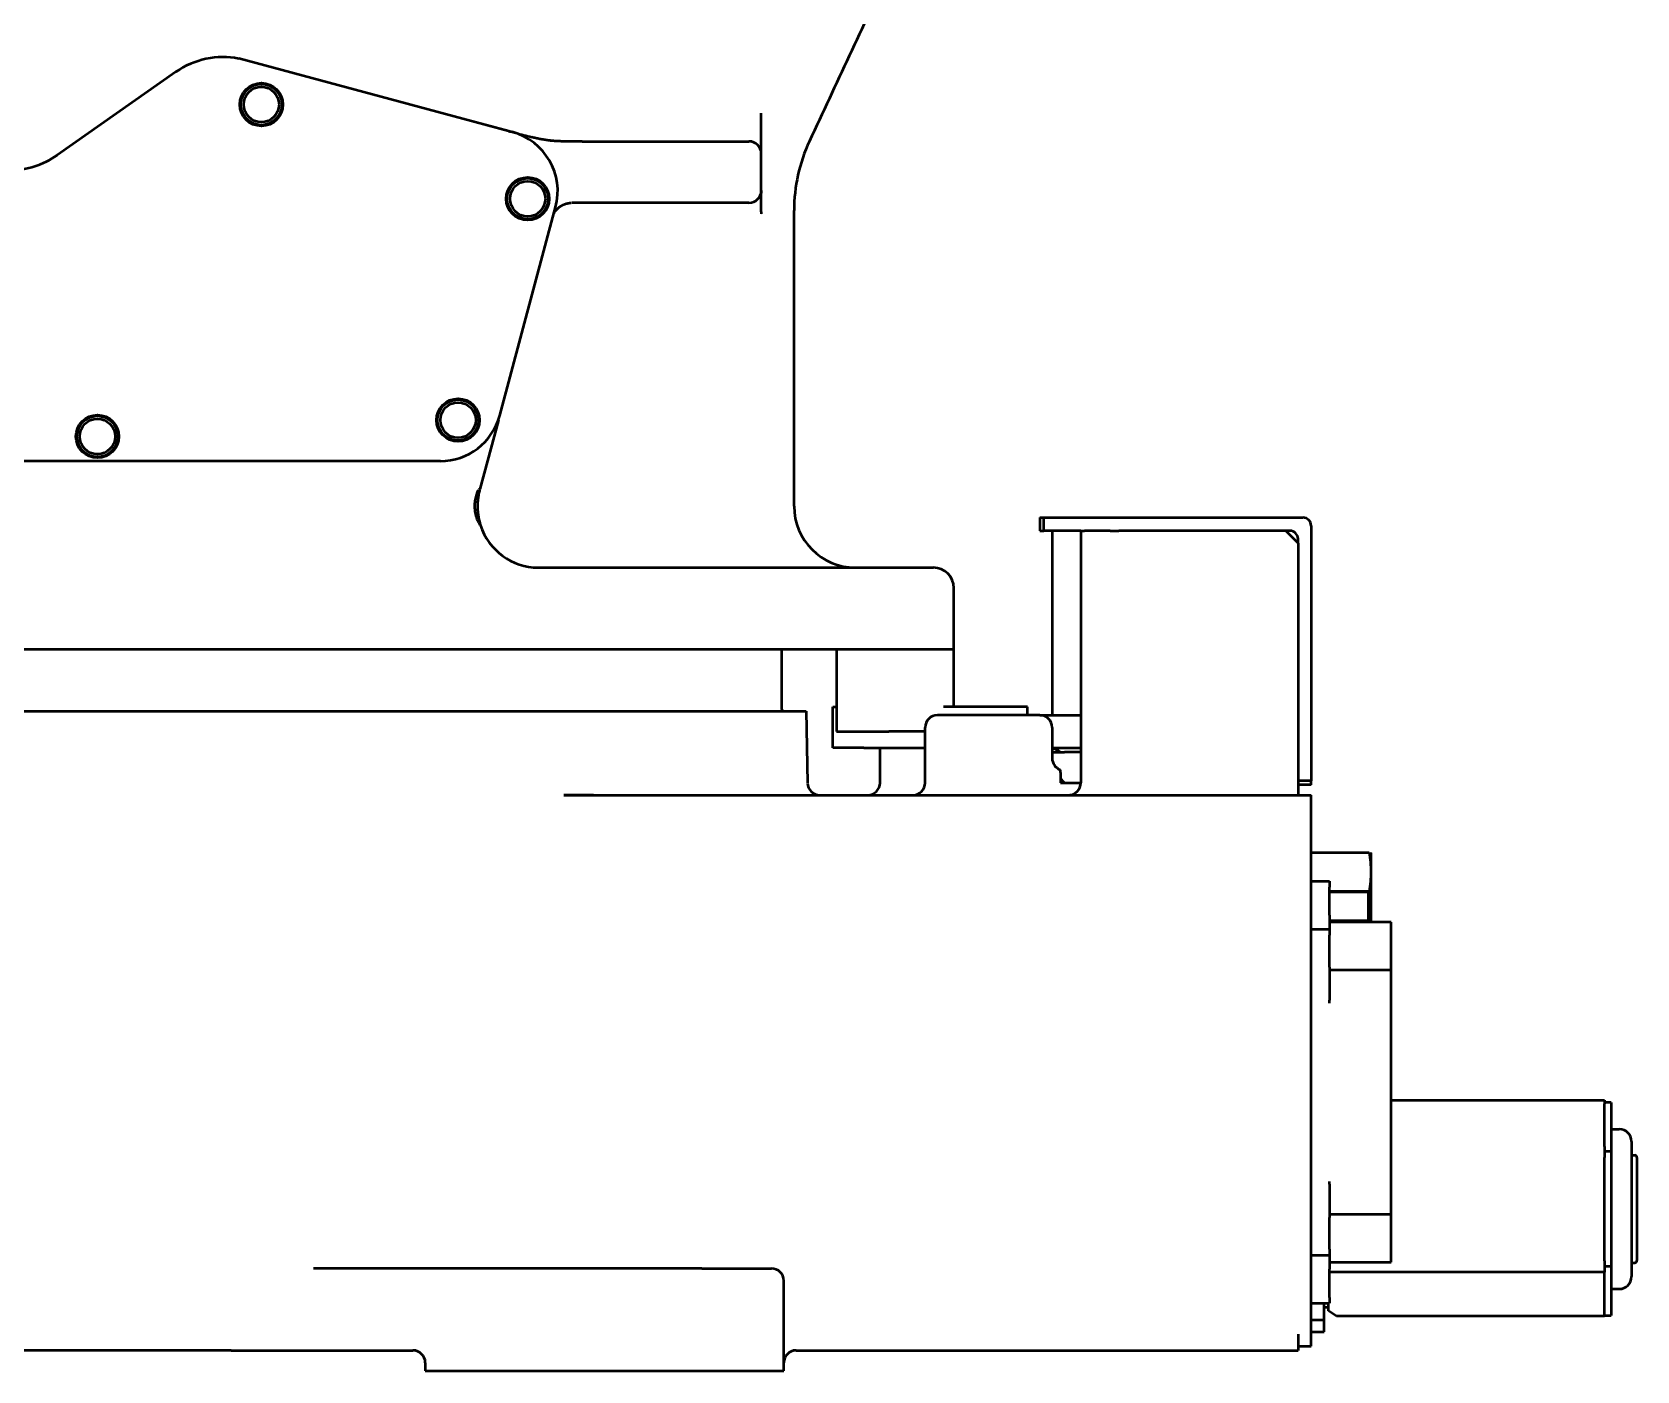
# Model space of a CAD drawing. Header units: millimetres. Extents: x 0 to 8400, y 0 to 5940.
# Drawn here: x 3601.3 to 3993, y 2145.3 to 2471.9 of the extents above; entities that cross this region are included whole.
import ezdxf

# ---------------------------------------------------------------- set-up
doc = ezdxf.new("R2010")
doc.units = ezdxf.units.MM
doc.header["$LTSCALE"] = 20
doc.layers.add('可見 (ISO)', color=7, linetype='Continuous', lineweight=50)

msp = doc.modelspace()

# ---------------------------------------------------------------- linework, layer by layer
at = {"layer": '可見 (ISO)'}
for p, q in [((3706.44, 2450.82), (3651.76, 2465.47)), ((3636.43, 2462.22), (3607.45, 2441.9)), ((3779.28, 2442.28), (3779.28, 2452.16)), ((3717.69, 2447.8), (3706.44, 2450.82)), ((3718.5, 2447.57), (3706.44, 2450.82)), ((3717.69, 2447.79), (3717.69, 2447.8)), ((3735.6, 2445.28), (3731.05, 2445.28)), ((3735.6, 2445.28), (3769.28, 2445.28)), ((3769.28, 2445.28), (3776.28, 2445.28)), ((3791.04, 2445.33), (3791.04, 2445.33)), ((3779.28, 2433.28), (3779.28, 2442.28)), ((3779.28, 2428.07), (3779.28, 2432.61)), ((3715.46, 2378.39), (3729.09, 2429.2)), ((3735.58, 2430.28), (3733.05, 2430.28)), ((3738.2, 2430.28), (3735.58, 2430.28)), ((3769.28, 2430.28), (3738.2, 2430.28)), ((3776.28, 2430.28), (3769.28, 2430.28)), ((3787.28, 2356.28), (3787.28, 2428.4)), ((3715.12, 2377.3), (3710.59, 2360.39)), ((3700.97, 2367.28), (3499.28, 2367.28)), ((3710.28, 2360.28), (3710.56, 2360.28)), ((3710.56, 2360.28), (3710.53, 2360.16)), ((3847.28, 2353.48), (3848.28, 2353.48)), ((3847.28, 2353.48), (3847.28, 2350.28)), ((3847.28, 2350.28), (3848.28, 2350.28)), ((3848.28, 2353.48), (3911.48, 2353.48)), ((3848.28, 2350.28), (3848.28, 2353.48)), ((3857.28, 2350.28), (3848.28, 2350.28)), ((3850.28, 2350.26), (3850.28, 2350.28)), ((3850.28, 2350.26), (3850.28, 2305.28)), ((3857.28, 2350.28), (3857.28, 2288.78)), ((3857.28, 2350.28), (3858.16, 2350.28)), ((3864.4, 2350.28), (3858.16, 2350.28)), ((3864.4, 2350.28), (3866.52, 2350.28)), ((3907.28, 2350.28), (3866.52, 2350.28)), ((3910.28, 2347.28), (3907.28, 2350.28)), ((3908.28, 2350.28), (3907.28, 2350.28)), ((3913.48, 2351.48), (3913.48, 2289.28)), ((3910.28, 2347.28), (3910.28, 2348.28)), ((3910.28, 2347.28), (3910.28, 2288.73)), ((3725.02, 2341.28), (3821.28, 2341.28)), ((3826.28, 2307.28), (3826.28, 2336.28)), ((3826.21, 2321.28), (3439.7, 2321.28)), ((3784.28, 2306.68), (3784.28, 2321.28)), ((3797.64, 2321.28), (3797.64, 2301.28)), ((3826.21, 2321.28), (3826.21, 2307.28)), ((3796.78, 2307.28), (3797.64, 2307.28)), ((3796.78, 2297.28), (3796.78, 2307.28)), ((3844.28, 2307.28), (3823.78, 2307.28)), ((3844.28, 2305.28), (3844.28, 2307.28)), ((3404.28, 2306.28), (3790.28, 2306.28)), ((3790.28, 2306.28), (3790.59, 2288.73)), ((3847.28, 2305.28), (3822.28, 2305.28)), ((3847.28, 2305.28), (3857.28, 2305.28)), ((3797.64, 2301.28), (3810.45, 2301.28)), ((3815.48, 2301.28), (3810.45, 2301.28)), ((3819.28, 2301.28), (3815.48, 2301.28)), ((3819.28, 2288.78), (3819.28, 2302.28)), ((3850.28, 2302.28), (3850.28, 2294.78)), ((3804.28, 2297.28), (3796.78, 2297.28)), ((3804.28, 2297.28), (3819.28, 2297.28)), ((3808.28, 2288.78), (3808.28, 2297.28)), ((3850.28, 2297.28), (3857.28, 2297.28)), ((3850.28, 2296.28), (3853.28, 2296.28)), ((3857.28, 2296.28), (3853.28, 2296.28)), ((3850.28, 2294.78), (3850.28, 2294.78)), ((3852.28, 2291.28), (3852.28, 2291.95)), ((3852.28, 2291.28), (3852.28, 2288.78)), ((3852.28, 2288.78), (3857.28, 2288.78)), ((3913.48, 2289.28), (3910.28, 2289.28)), ((3910.28, 2288.73), (3910.28, 2285.78)), ((3913.48, 2288.28), (3910.28, 2288.28)), ((3913.48, 2288.28), (3913.48, 2289.28)), ((3731.12, 2285.78), (3738.3, 2285.78)), ((3738.3, 2285.78), (3913.48, 2285.78)), ((3913.48, 2282.78), (3913.48, 2285.78)), ((3913.48, 2154.28), (3913.48, 2282.78)), ((3913.48, 2271.78), (3927.66, 2271.78)), ((3928.08, 2271.68), (3928.05, 2271.78)), ((3928.08, 2271.68), (3928.08, 2254.78)), ((3913.48, 2264.78), (3917.98, 2264.78)), ((3917.98, 2264.78), (3917.98, 2263.35)), ((3917.98, 2256.47), (3917.98, 2263.35)), ((3927.66, 2262.28), (3917.98, 2262.28)), ((3917.98, 2262.14), (3927.48, 2262.14)), ((3927.48, 2255.21), (3927.48, 2262.14)), ((3917.98, 2256.47), (3917.98, 2253.03)), ((3927.98, 2256.13), (3927.48, 2256.61)), ((3927.98, 2256.13), (3927.98, 2254.78)), ((3913.48, 2253.03), (3917.98, 2253.03)), ((3917.98, 2255.21), (3927.48, 2255.21)), ((3932.98, 2254.78), (3917.98, 2254.78)), ((3917.98, 2253.03), (3917.98, 2251.6)), ((3927.48, 2254.78), (3927.48, 2255.21)), ((3932.98, 2246.28), (3932.98, 2254.78)), ((3917.98, 2243.81), (3917.98, 2251.6)), ((3932.98, 2243.03), (3932.98, 2246.28)), ((3917.98, 2243.81), (3917.98, 2235.72)), ((3932.98, 2243.03), (3917.98, 2243.03)), ((3932.98, 2235.03), (3932.98, 2243.03)), ((3917.98, 2235.03), (3917.98, 2235.72)), ((3932.98, 2191.53), (3932.98, 2235.03)), ((3932.98, 2211.36), (3985.08, 2211.36)), ((3985.08, 2211.36), (3985.08, 2210.42)), ((3986.68, 2210.78), (3985.08, 2210.78)), ((3985.08, 2200.05), (3985.08, 2210.42)), ((3986.68, 2210.78), (3986.68, 2198.78)), ((3986.68, 2204.28), (3988.68, 2204.28)), ((3991.68, 2201.28), (3991.68, 2168.28)), ((3985.08, 2200.05), (3985.08, 2197.39)), ((3986.68, 2198.78), (3985.08, 2198.78)), ((3985.08, 2172.16), (3985.08, 2197.39)), ((3986.68, 2198.78), (3986.68, 2170.78)), ((3991.68, 2197.88), (3992.48, 2197.88)), ((3992.98, 2197.38), (3992.98, 2172.18)), ((3917.98, 2190.84), (3917.98, 2191.53)), ((3917.98, 2190.84), (3917.98, 2182.75)), ((3932.98, 2183.53), (3932.98, 2191.53)), ((3917.98, 2183.53), (3932.98, 2183.53)), ((3917.98, 2174.96), (3917.98, 2182.75)), ((3932.98, 2180.28), (3932.98, 2183.53)), ((3932.98, 2171.78), (3932.98, 2180.28)), ((3917.98, 2174.96), (3917.98, 2173.53)), ((3764.78, 2170.28), (3670.02, 2170.28)), ((3764.78, 2170.28), (3781.78, 2170.28)), ((3913.48, 2173.53), (3917.98, 2173.53)), ((3917.98, 2173.53), (3917.98, 2170.09)), ((3917.98, 2171.78), (3932.98, 2171.78)), ((3917.98, 2163.21), (3917.98, 2170.09)), ((3985.08, 2172.16), (3985.08, 2169.41)), ((3986.68, 2170.78), (3985.08, 2170.78)), ((3986.68, 2170.78), (3986.68, 2158.78)), ((3991.68, 2171.68), (3992.48, 2171.68)), ((3784.78, 2145.28), (3784.78, 2167.28)), ((3985.08, 2169.41), (3917.98, 2169.41)), ((3985.08, 2158.62), (3985.08, 2169.41)), ((3917.98, 2163.21), (3917.98, 2161.78)), ((3986.68, 2165.28), (3988.68, 2165.28)), ((3913.48, 2161.78), (3917.98, 2161.78)), ((3916.68, 2157.78), (3916.68, 2161.78)), ((3917.68, 2160.78), (3916.68, 2160.78)), ((3917.68, 2159.96), (3917.68, 2161.78)), ((3919.68, 2158.62), (3917.68, 2159.96)), ((3985.08, 2158.62), (3919.68, 2158.62)), ((3985.08, 2158.78), (3986.68, 2158.78)), ((3910.28, 2154.28), (3910.28, 2153.28)), ((3913.48, 2157.78), (3916.68, 2157.78)), ((3913.48, 2154.78), (3916.68, 2154.78)), ((3913.48, 2151.28), (3913.48, 2154.28)), ((3916.68, 2154.78), (3916.68, 2157.78)), ((3649.92, 2150.28), (3544.64, 2150.28)), ((3649.92, 2150.28), (3655.31, 2150.28)), ((3655.31, 2150.28), (3694.28, 2150.28)), ((3787.78, 2150.28), (3910.28, 2150.28)), ((3910.28, 2153.28), (3910.28, 2150.28)), ((3910.28, 2151.28), (3913.48, 2151.28)), ((3697.28, 2147.28), (3697.28, 2145.28)), ((3697.28, 2145.28), (3764.78, 2145.28)), ((3764.78, 2145.28), (3784.78, 2145.28))]:
    msp.add_line(p, q, dxfattribs=at)
for centre, radius in [((3657.28, 2454.28), 5.25), ((3657.28, 2454.28), 5), ((3657.28, 2454.28), 4.31), ((3722.28, 2431.28), 5.25), ((3722.28, 2431.28), 5), ((3722.28, 2431.28), 4.31), ((3705.28, 2377.28), 5.25), ((3705.28, 2377.28), 5), ((3705.28, 2377.28), 4.31), ((3617.28, 2373.28), 5.25), ((3617.28, 2373.28), 5), ((3617.28, 2373.28), 4.31)]:
    msp.add_circle(centre, radius, dxfattribs=at)
for centre, radius, start, end in [((3647.91, 2445.84), 20, 78.8858, 125.0288), ((3714.61, 2433.09), 15, 344.9799, 74.9523), ((3776.28, 2442.28), 3, 0, 90), ((3827.28, 2428.4), 40, 154.9635, 180), ((3595.97, 2458.28), 20, 270, 305.0288), ((3776.28, 2433.28), 3, 270, 0), ((3700.97, 2382.28), 15, 270, 344.9799), ((3802.28, 2356.28), 15, 180, 270), ((3725.02, 2356.28), 15, 198.2557, 269.2308), ((3908.28, 2348.28), 2, 0, 90), ((3911.48, 2351.48), 2, 0, 90), ((3821.28, 2336.28), 5, 0, 90), ((3784.68, 2306.68), 0.4, 180, 269.9909), ((3822.28, 2302.28), 3, 90, 180), ((3847.28, 2302.28), 3, 0, 90), ((3849.28, 2292.28), 5, 53.1301, 78.463), ((3853.28, 2294.78), 3, 179.9997, 250.5286), ((3793.59, 2288.78), 3, 181, 269.9991), ((3805.28, 2288.78), 3, 270, 0), ((3816.28, 2288.78), 3, 270, 0), ((3854.28, 2288.78), 3, 270, 0), ((3854.28, 2288.78), 3, 270.0492, 316.9228), ((3988.68, 2201.28), 3, 0, 90), ((3992.48, 2197.38), 0.5, 0, 90), ((3781.78, 2167.28), 3, 0, 90), ((3992.48, 2172.18), 0.5, 270, 0), ((3988.68, 2168.28), 3, 270, 0), ((3694.28, 2147.28), 3, 0, 90), ((3787.78, 2147.28), 3, 90, 180)]:
    msp.add_arc(centre, radius, start, end, dxfattribs=at)
for centre, major_axis, ratio, start_param, end_param in [((3724.95, 2343.14), (5.28, -0.03), 0.352133, 4.689382, 4.727504), ((3738.3, 2285.78), (43.04, 0), 0.00001, 1.570799, 1.73837)]:
    msp.add_ellipse(centre, major_axis=major_axis, ratio=ratio, start_param=start_param, end_param=end_param, dxfattribs=at)
for points, knots in [([(3852.79, 2577.54), (3838.68, 2547.34), (3824.58, 2517.13), (3803.99, 2473.07), (3797.52, 2459.2), (3791.04, 2445.33)], [0.000113, 0.000113, 0.000113, 0.000113, 10.000005, 10.000005, 14.591952, 14.591952, 14.591952, 14.591952]), ([(3718.73, 2447.52), (3718.95, 2447.46), (3719.18, 2447.4), (3719.4, 2447.34), (3719.41, 2447.34), (3719.42, 2447.34), (3719.43, 2447.34), (3719.44, 2447.33), (3719.45, 2447.33), (3719.45, 2447.33)], [0.43036323, 0.43036323, 0.43036323, 0.43036323, 0.49804687, 0.49804687, 0.5, 0.5, 0.50276078, 0.50276078, 0.5049872, 0.5049872, 0.5049872, 0.5049872]), ([(3731.05, 2445.28), (3730.91, 2445.28), (3730.77, 2445.28), (3730.48, 2445.29), (3730.33, 2445.29), (3730.03, 2445.3), (3729.88, 2445.3), (3729.58, 2445.32), (3729.42, 2445.33), (3729.11, 2445.34), (3728.95, 2445.36), (3728.63, 2445.38), (3728.46, 2445.39), (3728.26, 2445.41), (3728.23, 2445.41), (3728.13, 2445.42), (3728.05, 2445.43), (3727.94, 2445.44), (3727.91, 2445.45), (3727.85, 2445.45), (3727.84, 2445.45), (3727.81, 2445.46), (3727.81, 2445.46), (3727.79, 2445.46), (3727.78, 2445.46), (3727.61, 2445.48), (3727.46, 2445.5), (3727.13, 2445.54), (3726.96, 2445.56), (3726.62, 2445.61), (3726.45, 2445.64), (3726.11, 2445.69), (3725.94, 2445.72), (3725.75, 2445.75), (3725.72, 2445.76), (3725.55, 2445.79), (3725.41, 2445.82), (3725.09, 2445.88), (3724.92, 2445.91), (3724.58, 2445.99), (3724.42, 2446.02), (3724.08, 2446.1), (3723.92, 2446.14), (3723.59, 2446.22), (3723.44, 2446.26), (3723.28, 2446.3)], [0.0000001, 0.0000001, 0.0000001, 0.0000001, 0.0682054, 0.0682054, 0.1386482, 0.1386482, 0.2090518, 0.2090518, 0.2796623, 0.2796623, 0.3508142, 0.3508142, 0.4227295, 0.4227295, 0.4375, 0.4375, 0.46875, 0.46875, 0.484375, 0.484375, 0.4921875, 0.4921875, 0.4947963, 0.4947963, 0.5, 0.5, 0.5608078, 0.5608078, 0.6235543, 0.6235543, 0.6838123, 0.6838123, 0.7419212, 0.7419212, 0.75, 0.75, 0.7980199, 0.7980199, 0.8521961, 0.8521961, 0.904372, 0.904372, 0.9543691, 0.9543691, 1, 1, 1, 1]), ([(3779.28, 2433.28), (3779.28, 2433.28), (3779.28, 2433.28), (3779.28, 2433.28), (3779.28, 2433.28), (3779.28, 2433.28), (3779.28, 2433.28), (3779.28, 2433.25), (3779.28, 2433.2), (3779.28, 2433), (3779.28, 2432.83), (3779.28, 2432.61)], [0.483983, 0.483983, 0.483983, 0.483983, 0.490146, 0.490146, 0.5127191, 0.5127191, 0.5729147, 0.5729147, 0.8940915, 0.8940915, 1.3224603, 1.3224603, 1.3224603, 1.3224603]), ([(3728.71, 2427.75), (3728.73, 2427.8), (3728.81, 2427.93), (3728.93, 2428.12), (3729.08, 2428.32), (3729.23, 2428.51), (3729.38, 2428.68), (3729.53, 2428.84), (3729.68, 2428.98), (3729.84, 2429.11), (3729.99, 2429.23), (3730.14, 2429.35), (3730.29, 2429.45), (3730.44, 2429.54), (3730.58, 2429.63), (3730.73, 2429.71), (3730.88, 2429.79), (3731.03, 2429.85), (3731.17, 2429.92), (3731.32, 2429.97), (3731.47, 2430.02), (3731.61, 2430.07), (3731.76, 2430.11), (3731.9, 2430.15), (3732.05, 2430.18), (3732.2, 2430.21), (3732.34, 2430.23), (3732.49, 2430.25), (3732.63, 2430.27), (3732.77, 2430.27), (3732.87, 2430.28), (3732.91, 2430.28)], [0.3153211, 0.3153211, 0.3153211, 0.3153211, 0.3460735, 0.3913185, 0.4330875, 0.4717335, 0.5076367, 0.541112, 0.5724365, 0.6018466, 0.6295885, 0.6558035, 0.6806594, 0.7042757, 0.726805, 0.7483522, 0.7690022, 0.7888555, 0.8079899, 0.8264663, 0.8443544, 0.8617239, 0.878615, 0.895077, 0.9111741, 0.9269375, 0.9424019, 0.9576183, 0.9726216, 0.9874412, 1, 1, 1, 1]), ([(3709.98, 2359.62), (3709.85, 2359.3), (3709.72, 2358.95), (3709.5, 2358.16), (3709.41, 2357.72), (3709.3, 2356.79), (3709.29, 2356.3), (3709.34, 2355.29), (3709.42, 2354.77), (3709.67, 2353.73), (3709.86, 2353.22), (3710.21, 2352.43), (3710.38, 2352.13), (3710.61, 2351.76), (3710.68, 2351.66), (3710.77, 2351.55), (3710.79, 2351.54), (3710.77, 2351.58)], [-1.132191, -1.132191, -1.132191, -1.132191, -1.004535, -1.004535, -0.867762, -0.867762, -0.722286, -0.722286, -0.566076, -0.566076, -0.384746, -0.384746, -0.227786, -0.227786, -0.113538, -0.113538, -0.000001, -0.000001, -0.000001, -0.000001]), ([(3709.98, 2359.62), (3710.03, 2359.74), (3710.08, 2359.85), (3710.13, 2359.96), (3710.18, 2360.07), (3710.23, 2360.18), (3710.28, 2360.28)], [-0.09774836, -0.09774836, -0.09774836, -0.09774836, -0.04888409, -0.04888409, -0.04888409, -0.000001, -0.000001, -0.000001, -0.000001]), ([(3710.53, 2360.16), (3710.52, 2360.12), (3710.51, 2360.08), (3710.41, 2359.72), (3710.32, 2359.29), (3710.18, 2358.51), (3710.12, 2358.07), (3710.04, 2357.17), (3710.02, 2356.71), (3710.02, 2355.86), (3710.04, 2355.39), (3710.12, 2354.49), (3710.18, 2354.05), (3710.32, 2353.28), (3710.41, 2352.85), (3710.57, 2352.26), (3710.64, 2352.01), (3710.73, 2351.7), (3710.76, 2351.62), (3710.77, 2351.58)], [1.4085039, 1.4085039, 1.4085039, 1.4085039, 1.4267098, 1.4267098, 1.55459, 1.55459, 1.6818198, 1.6818198, 1.8090497, 1.8090497, 1.9362795, 1.9362795, 2.0635094, 2.0635094, 2.1913895, 2.1913895, 2.3017279, 2.3017279, 2.3851981, 2.3851981, 2.3851981, 2.3851981]), ([(3710.59, 2360.39), (3710.59, 2360.4), (3710.57, 2360.4), (3710.46, 2360.36), (3710.38, 2360.33), (3710.28, 2360.28)], [0.000001, 0.000001, 0.000001, 0.000001, 0.1465218, 0.1465218, 0.2930532, 0.2930532, 0.2930532, 0.2930532]), ([(3854.28, 2285.78), (3854.29, 2285.78), (3854.3, 2285.78), (3854.32, 2285.78), (3854.33, 2285.78), (3854.37, 2285.78), (3854.4, 2285.78), (3854.5, 2285.79), (3854.58, 2285.8), (3854.85, 2285.83), (3855.04, 2285.87), (3855.53, 2286.04), (3855.81, 2286.18), (3856.21, 2286.48), (3856.35, 2286.6), (3856.47, 2286.73)], [0, 0, 0, 0, 0.0031744, 0.0031744, 0.0072252, 0.0072252, 0.0158864, 0.0158864, 0.0375765, 0.0375765, 0.0975628, 0.0975628, 0.191479, 0.191479, 0.2458606, 0.2458606, 0.2458606, 0.2458606])]:
    msp.add_open_spline(points, degree=3, knots=knots, dxfattribs=at)
for points in [[(3717.69, 2447.8), (3718.03, 2447.71), (3718.38, 2447.62), (3718.73, 2447.52)], [(3719.45, 2447.33), (3720.69, 2447), (3721.96, 2446.66), (3723.28, 2446.3)], [(3779.28, 2428.07), (3779.28, 2427.93), (3779.28, 2427.78), (3779.28, 2427.62)], [(3779.28, 2427.56), (3779.28, 2427.56), (3779.28, 2427.56), (3779.28, 2427.56)], [(3852.28, 2289.81), (3852.6, 2289.46), (3852.94, 2289.12), (3853.28, 2288.78)]]:
    msp.add_open_spline(points, degree=3, dxfattribs=at)
for points, weights in [([(3927.66, 2271.78), (3928.39, 2267.03), (3927.66, 2262.28)], [3.76752769727, 4.3503662604, 3.76752769727]), ([(3927.66, 2262.28), (3928.21, 2258.72), (3927.98, 2255.54)], [3.76752769727, 4.18843608861, 4.00140984725])]:
    msp.add_rational_spline(points, weights, degree=2, dxfattribs=at)

doc.saveas('drawing.dxf')
